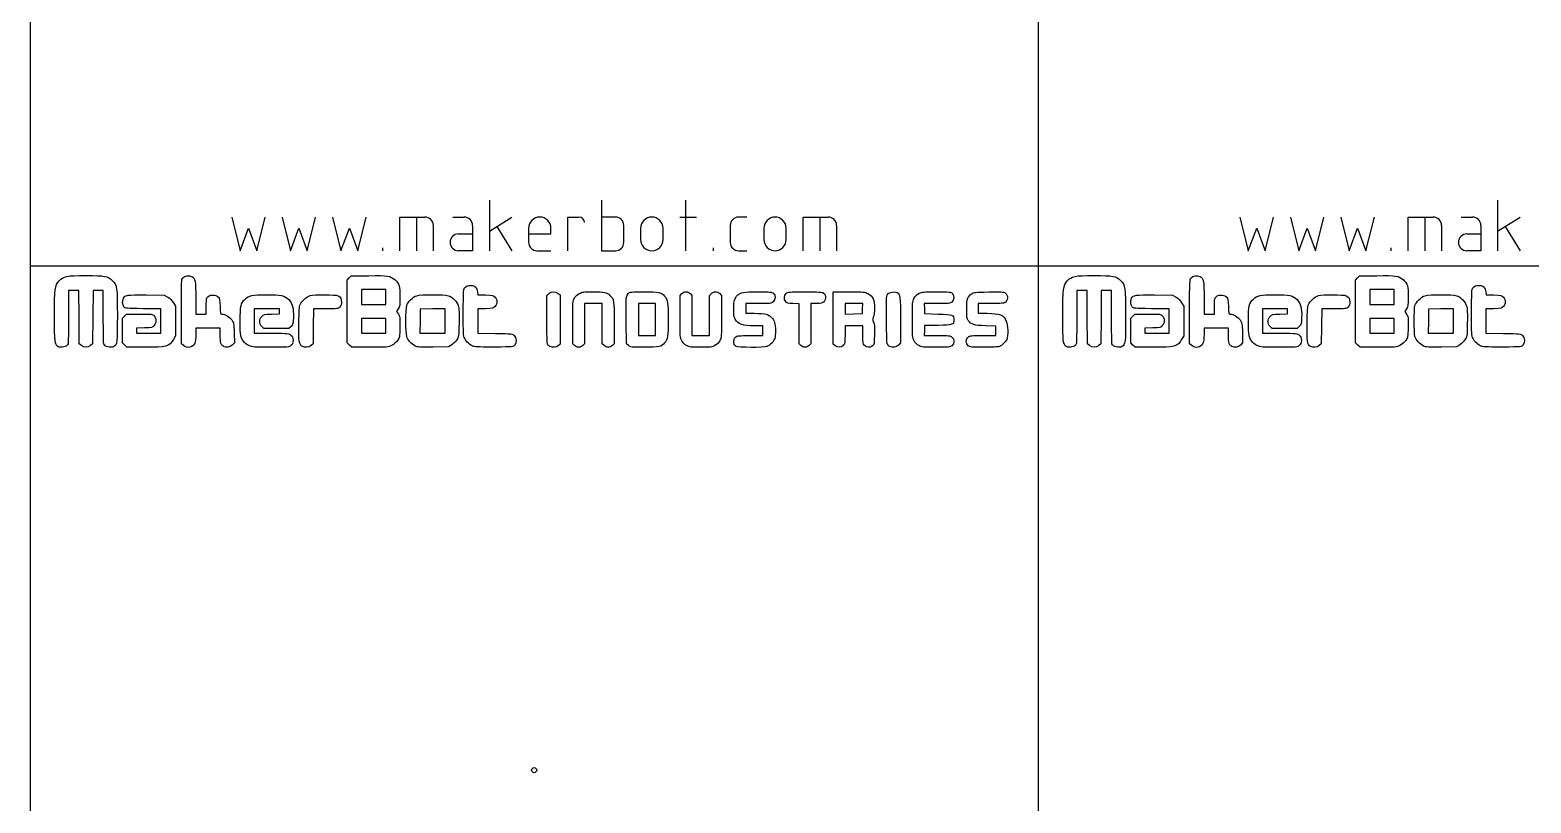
# Model space of a CAD drawing. Header units: millimetres. Extents: x 0 to 600, y 0 to 300.
# Drawn here: x 0 to 148.9, y 146.8 to 223.4 of the extents above; entities that cross this region are included whole.
import ezdxf

# ---------------------------------------------------------------- set-up
doc = ezdxf.new("R2010")
doc.units = ezdxf.units.MM
doc.layers.get('0').update_dxf_attribs({"linetype": 'CONTINUOUS', "lineweight": 25, "true_color": 0x000000})
doc.layers.add('Text', color=4, linetype='CONTINUOUS', true_color=0x00ffff)

msp = doc.modelspace()

# ---------------------------------------------------------------- linework, layer by layer
for p, q in [((0, 300), (0, 200)), ((100, 300), (100, 200)), ((0, 200), (0, 100)), ((0, 200), (100, 200)), ((100, 200), (100, 100)), ((100, 200), (200, 200))]:
    msp.add_line(p, q)
at = {"layer": 'Text'}
for p, q in [((45.56, 206.5), (45.56, 201.5)), ((56.67, 206.5), (56.67, 201.5)), ((65, 206.5), (65, 201.5)), ((145.56, 206.5), (145.56, 201.5)), ((20, 204.83), (20.83, 201.5)), ((22.5, 201.5), (23.33, 204.83)), ((25, 204.83), (25.83, 201.5)), ((27.5, 201.5), (28.33, 204.83)), ((30, 204.83), (30.83, 201.5)), ((32.5, 201.5), (33.33, 204.83)), ((36.67, 201.5), (36.67, 204.83)), ((36.67, 204.83), (39.17, 204.83)), ((38.33, 204.83), (38.33, 201.5)), ((40, 204), (40, 201.5)), ((41.94, 204.83), (43.06, 204.83)), ((43.89, 204), (43.89, 201.5)), ((45.56, 203.44), (47.78, 204.83)), ((53.33, 201.5), (53.33, 204.83)), ((53.33, 204.83), (54.44, 204.83)), ((58.06, 204.83), (56.67, 204.83)), ((58.89, 202.33), (58.89, 204)), ((64.44, 204.83), (66.11, 204.83)), ((69.44, 204), (69.44, 202.33)), ((71.11, 204.83), (70.28, 204.83)), ((76.67, 201.5), (76.67, 204.83)), ((76.67, 204.83), (79.17, 204.83)), ((78.33, 204.83), (78.33, 201.5)), ((80, 204), (80, 201.5)), ((120, 204.83), (120.83, 201.5)), ((122.5, 201.5), (123.33, 204.83)), ((125, 204.83), (125.83, 201.5)), ((127.5, 201.5), (128.33, 204.83)), ((130, 204.83), (130.83, 201.5)), ((132.5, 201.5), (133.33, 204.83)), ((136.67, 201.5), (136.67, 204.83)), ((136.67, 204.83), (139.17, 204.83)), ((138.33, 204.83), (138.33, 201.5)), ((140, 204), (140, 201.5)), ((141.94, 204.83), (143.06, 204.83)), ((143.89, 204), (143.89, 201.5)), ((145.56, 203.44), (147.78, 204.83)), ((20.83, 201.5), (21.67, 203.72)), ((21.67, 203.72), (22.5, 201.5)), ((25.83, 201.5), (26.67, 203.72)), ((26.67, 203.72), (27.5, 201.5)), ((30.83, 201.5), (31.67, 203.72)), ((31.67, 203.72), (32.5, 201.5)), ((42.5, 203.17), (43.89, 203.17)), ((46.29, 203.9), (47.78, 201.5)), ((49.44, 203.72), (49.44, 202.33)), ((49.44, 203.17), (51.67, 203.17)), ((51.67, 203.17), (51.67, 203.72)), ((60.56, 203.72), (60.56, 202.61)), ((62.78, 202.61), (62.78, 203.72)), ((72.78, 203.72), (72.78, 202.61)), ((75, 202.61), (75, 203.72)), ((120.83, 201.5), (121.67, 203.72)), ((121.67, 203.72), (122.5, 201.5)), ((125.83, 201.5), (126.67, 203.72)), ((126.67, 203.72), (127.5, 201.5)), ((130.83, 201.5), (131.67, 203.72)), ((131.67, 203.72), (132.5, 201.5)), ((142.5, 203.17), (143.89, 203.17)), ((146.29, 203.9), (147.78, 201.5)), ((35, 201.5), (35, 201.78)), ((43.89, 201.5), (42.5, 201.5)), ((50.28, 201.5), (51.67, 201.5)), ((56.67, 201.5), (58.06, 201.5)), ((67.78, 201.5), (67.78, 201.78)), ((70.28, 201.5), (71.11, 201.5)), ((135, 201.5), (135, 201.78)), ((143.89, 201.5), (142.5, 201.5)), ((31.45, 198.59), (31.65, 198.8)), ((31.45, 195.47), (31.45, 198.59)), ((31.65, 198.8), (31.85, 199)), ((31.85, 199), (33.57, 199.02)), ((131.45, 198.59), (131.65, 198.8)), ((131.45, 195.47), (131.45, 198.59)), ((131.65, 198.8), (131.85, 199)), ((131.85, 199), (133.57, 199.02)), ((4.33, 197.57), (3.82, 197.57)), ((3.82, 197.57), (3.82, 194.97)), ((4.84, 197.57), (4.33, 197.57)), ((4.86, 194.92), (4.84, 197.57)), ((6.25, 197.57), (6.23, 194.92)), ((6.76, 197.57), (6.25, 197.57)), ((7.27, 197.57), (6.76, 197.57)), ((7.27, 194.97), (7.27, 197.57)), ((11.53, 197.11), (13.32, 197.09)), ((13.32, 197.09), (13.67, 196.89)), ((16.44, 196.74), (16.44, 195.22)), ((34.09, 197.64), (32.88, 197.64)), ((32.88, 197.64), (32.88, 196.91)), ((32.88, 196.91), (32.88, 196.17)), ((35.3, 197.64), (34.09, 197.64)), ((35.3, 196.91), (35.3, 197.64)), ((35.3, 196.17), (35.3, 196.91)), ((35.3, 196.91), (35.3, 196.91)), ((44.38, 197.43), (44.42, 197.14)), ((44.42, 197.14), (45.18, 197.12)), ((51.26, 197.06), (51.44, 197.24)), ((51.26, 194.71), (51.26, 197.06)), ((52.39, 197.27), (52.58, 197.12)), ((52.58, 197.12), (52.58, 194.67)), ((64.47, 197.06), (64.65, 197.24)), ((64.47, 194.98), (64.47, 197.06)), ((65.46, 197.24), (65.64, 197.06)), ((65.64, 197.06), (65.64, 195.08)), ((67.4, 197.06), (67.58, 197.24)), ((67.4, 195.08), (67.4, 197.06)), ((68.4, 197.24), (68.58, 197.06)), ((68.58, 197.06), (68.58, 194.98)), ((79.66, 194.82), (79.66, 197.42)), ((79.66, 197.42), (81.22, 197.42)), ((104.33, 197.57), (103.82, 197.57)), ((103.82, 197.57), (103.82, 194.97)), ((104.84, 197.57), (104.33, 197.57)), ((104.86, 194.92), (104.84, 197.57)), ((106.25, 197.57), (106.23, 194.92)), ((106.76, 197.57), (106.25, 197.57)), ((107.27, 197.57), (106.76, 197.57)), ((107.27, 194.97), (107.27, 197.57)), ((111.53, 197.11), (113.32, 197.09)), ((113.32, 197.09), (113.67, 196.89)), ((116.44, 196.74), (116.44, 195.22)), ((134.09, 197.64), (132.88, 197.64)), ((132.88, 197.64), (132.88, 196.91)), ((132.88, 196.91), (132.88, 196.17)), ((135.3, 197.64), (134.09, 197.64)), ((135.3, 196.91), (135.3, 197.64)), ((135.3, 196.17), (135.3, 196.91)), ((135.3, 196.91), (135.3, 196.91)), ((144.38, 197.43), (144.42, 197.14)), ((144.42, 197.14), (145.18, 197.12)), ((9.18, 194.81), (9.37, 195.01)), ((9.37, 195.01), (9.57, 195.22)), ((9.57, 195.22), (10.84, 195.22)), ((12.99, 195.73), (11.22, 195.75)), ((12.99, 194.52), (12.99, 195.73)), ((14.22, 196.34), (14.42, 195.99)), ((14.42, 195.99), (14.42, 194.52)), ((15.01, 192.27), (15.01, 195.46)), ((16.44, 195.22), (16.95, 195.22)), ((16.95, 195.22), (17.47, 195.22)), ((17.47, 195.22), (17.47, 195.96)), ((23.48, 195.73), (22.24, 195.73)), ((22.24, 195.73), (22.24, 194.52)), ((24.73, 195.73), (23.48, 195.73)), ((23.96, 195.21), (24.73, 195.23)), ((24.73, 195.48), (24.73, 195.73)), ((24.73, 195.23), (24.73, 195.48)), ((28.12, 195.73), (28.09, 194)), ((29.33, 195.73), (28.12, 195.73)), ((31.45, 192.35), (31.45, 195.47)), ((32.88, 196.17), (34.09, 196.17)), ((34.09, 196.17), (35.3, 196.17)), ((36.52, 195.73), (36.36, 195.48)), ((36.36, 195.48), (36.53, 195.22)), ((38.71, 195.7), (38.69, 194.51)), ((39.94, 195.72), (38.71, 195.7)), ((41.17, 195.74), (39.94, 195.72)), ((41.17, 194.53), (41.17, 195.74)), ((45.17, 195.75), (44.4, 195.72)), ((44.4, 195.72), (44.4, 194.52)), ((55.88, 196.25), (55, 196.25)), ((55, 196.25), (55, 194.26)), ((56.76, 196.25), (55.88, 196.25)), ((56.76, 194.26), (56.76, 196.25)), ((61.2, 196.25), (60.36, 196.25)), ((60.36, 196.25), (60.36, 194.67)), ((62.04, 196.25), (61.2, 196.25)), ((62.04, 194.67), (62.04, 196.25)), ((65.64, 195.08), (65.64, 193.09)), ((67.4, 193.09), (67.4, 195.08)), ((72.24, 196.25), (71, 196.25)), ((71, 196.25), (71, 195.77)), ((71, 195.77), (71, 195.29)), ((71, 195.29), (71.86, 195.29)), ((76.28, 196.23), (75.69, 196.26)), ((76.28, 194.26), (76.28, 196.23)), ((77.93, 196.25), (77.45, 196.25)), ((77.45, 196.25), (77.45, 194.26)), ((81.71, 196.25), (80.83, 196.25)), ((80.83, 196.25), (80.83, 195.73)), ((80.83, 195.73), (80.83, 195.22)), ((80.83, 195.22), (81.69, 195.24)), ((81.69, 195.24), (82.55, 195.26)), ((82.6, 196.25), (81.71, 196.25)), ((82.55, 195.26), (82.58, 195.75)), ((82.58, 195.75), (82.6, 196.25)), ((82.58, 195.75), (82.58, 195.75)), ((89.95, 196.25), (88.67, 196.25)), ((88.67, 196.25), (88.7, 195.75)), ((88.7, 195.75), (88.72, 195.26)), ((88.72, 195.26), (90.06, 195.22)), ((95.24, 196.25), (94.04, 196.25)), ((94.04, 196.25), (94.04, 195.77)), ((94.04, 195.77), (94.04, 195.29)), ((94.04, 195.29), (94.94, 195.29)), ((109.18, 194.81), (109.37, 195.01)), ((109.37, 195.01), (109.57, 195.22)), ((109.57, 195.22), (110.84, 195.22)), ((112.99, 195.73), (111.22, 195.75)), ((112.99, 194.52), (112.99, 195.73)), ((114.22, 196.34), (114.42, 195.99)), ((114.42, 195.99), (114.42, 194.52)), ((115.01, 192.27), (115.01, 195.46)), ((116.44, 195.22), (116.95, 195.22)), ((116.95, 195.22), (117.47, 195.22)), ((117.47, 195.22), (117.47, 195.96)), ((123.48, 195.73), (122.24, 195.73)), ((122.24, 195.73), (122.24, 194.52)), ((124.73, 195.73), (123.48, 195.73)), ((123.96, 195.21), (124.73, 195.23)), ((124.73, 195.48), (124.73, 195.73)), ((124.73, 195.23), (124.73, 195.48)), ((128.12, 195.73), (128.09, 194)), ((129.33, 195.73), (128.12, 195.73)), ((131.45, 192.35), (131.45, 195.47)), ((132.88, 196.17), (134.09, 196.17)), ((134.09, 196.17), (135.3, 196.17)), ((136.52, 195.73), (136.36, 195.48)), ((136.36, 195.48), (136.53, 195.22)), ((138.71, 195.7), (138.69, 194.51)), ((139.94, 195.72), (138.71, 195.7)), ((141.17, 195.74), (139.94, 195.72)), ((141.17, 194.53), (141.17, 195.74)), ((145.17, 195.75), (144.4, 195.72)), ((144.4, 195.72), (144.4, 194.52)), ((4.88, 192.27), (4.86, 194.92)), ((6.23, 194.92), (6.2, 192.27)), ((9.18, 193.58), (9.18, 194.81)), ((9.18, 192.35), (9.18, 193.58)), ((11.35, 193.84), (10.57, 193.81)), ((10.57, 193.81), (10.57, 193.56)), ((10.57, 193.56), (10.57, 193.31)), ((12.99, 193.31), (12.99, 194.52)), ((14.42, 194.52), (14.42, 193.06)), ((17.65, 193.83), (16.44, 193.83)), ((16.44, 193.83), (16.44, 193.2)), ((18.86, 193.83), (17.65, 193.83)), ((18.86, 193.13), (18.86, 193.83)), ((22.24, 194.52), (22.24, 193.31)), ((23.19, 193.79), (23, 193.98)), ((24.44, 193.79), (23.19, 193.79)), ((25.68, 193.79), (24.44, 193.79)), ((25.89, 193.99), (25.68, 193.79)), ((28.09, 194), (28.07, 192.27)), ((34.09, 194.78), (32.88, 194.78)), ((32.88, 194.78), (32.88, 194.05)), ((32.88, 194.05), (32.88, 193.31)), ((35.3, 194.78), (34.09, 194.78)), ((35.3, 194.05), (35.3, 194.78)), ((35.3, 193.31), (35.3, 194.05)), ((35.3, 194.05), (35.3, 194.05)), ((38.69, 194.51), (38.67, 193.31)), ((41.17, 193.31), (41.17, 194.53)), ((41.17, 194.53), (41.17, 194.53)), ((44.4, 194.52), (44.4, 193.32)), ((52.58, 194.67), (52.58, 192.22)), ((53.83, 192.28), (53.83, 194.39)), ((55, 194.26), (55, 192.28)), ((56.76, 192.28), (56.76, 194.26)), ((57.94, 194.34), (57.94, 192.28)), ((59.15, 192.27), (59.12, 194.46)), ((60.36, 194.67), (60.36, 193.09)), ((62.04, 193.09), (62.04, 194.67)), ((62.04, 194.67), (62.04, 194.67)), ((72.68, 194.05), (71.86, 194.05)), ((72.68, 193.57), (72.68, 194.05)), ((72.68, 193.09), (72.68, 193.57)), ((76.28, 192.28), (76.28, 194.26)), ((77.45, 194.26), (77.45, 192.28)), ((79.66, 192.22), (79.66, 194.82)), ((81.71, 194.05), (80.83, 194.05)), ((80.83, 194.05), (80.83, 193.16)), ((82.59, 194.05), (81.71, 194.05)), ((82.59, 193.16), (82.59, 194.05)), ((86.33, 194.62), (86.33, 192.35)), ((88.7, 193.59), (88.67, 193.09)), ((88.72, 194.08), (88.7, 193.59)), ((90.03, 194.1), (88.72, 194.08)), ((95.8, 194.03), (94.75, 194.06)), ((95.8, 193.56), (95.8, 194.03)), ((95.8, 193.09), (95.8, 193.56)), ((104.88, 192.27), (104.86, 194.92)), ((106.23, 194.92), (106.2, 192.27)), ((109.18, 193.58), (109.18, 194.81)), ((109.18, 192.35), (109.18, 193.58)), ((111.35, 193.84), (110.57, 193.81)), ((110.57, 193.81), (110.57, 193.56)), ((110.57, 193.56), (110.57, 193.31)), ((112.99, 193.31), (112.99, 194.52)), ((114.42, 194.52), (114.42, 193.06)), ((117.65, 193.83), (116.44, 193.83)), ((116.44, 193.83), (116.44, 193.2)), ((118.86, 193.83), (117.65, 193.83)), ((118.86, 193.13), (118.86, 193.83)), ((122.24, 194.52), (122.24, 193.31)), ((123.19, 193.79), (123, 193.98)), ((124.44, 193.79), (123.19, 193.79)), ((125.68, 193.79), (124.44, 193.79)), ((125.89, 193.99), (125.68, 193.79)), ((128.09, 194), (128.07, 192.27)), ((134.09, 194.78), (132.88, 194.78)), ((132.88, 194.78), (132.88, 194.05)), ((132.88, 194.05), (132.88, 193.31)), ((135.3, 194.78), (134.09, 194.78)), ((135.3, 194.05), (135.3, 194.78)), ((135.3, 193.31), (135.3, 194.05)), ((135.3, 194.05), (135.3, 194.05)), ((138.69, 194.51), (138.67, 193.31)), ((141.17, 193.31), (141.17, 194.53)), ((141.17, 194.53), (141.17, 194.53)), ((144.4, 194.52), (144.4, 193.32)), ((5.09, 192.1), (4.88, 192.27)), ((6.2, 192.27), (6, 192.1)), ((9.39, 192.13), (9.18, 192.35)), ((9.61, 191.92), (9.39, 192.13)), ((9.39, 192.13), (9.39, 192.13)), ((10.57, 193.31), (11.78, 193.31)), ((11.78, 193.31), (12.99, 193.31)), ((14.42, 193.06), (14.22, 192.71)), ((15.22, 192.1), (15.01, 192.27)), ((15.22, 192.1), (15.22, 192.1)), ((20.27, 192.36), (20.05, 192.14)), ((20.25, 193.34), (20.27, 192.36)), ((21.76, 192.06), (21.76, 192.06)), ((22.24, 193.31), (23.96, 193.31)), ((28.07, 192.27), (27.87, 192.1)), ((31.69, 192.13), (31.45, 192.35)), ((31.93, 191.92), (31.69, 192.13)), ((31.69, 192.13), (31.69, 192.13)), ((32.88, 193.31), (34.09, 193.31)), ((34.09, 193.31), (35.3, 193.31)), ((38.2, 192.05), (38.2, 192.05)), ((38.67, 193.31), (39.92, 193.31)), ((39.92, 193.31), (41.17, 193.31)), ((41.82, 192.16), (41.51, 191.96)), ((44.4, 193.32), (46.12, 193.3)), ((52.58, 192.22), (52.39, 192.07)), ((54.01, 192.1), (53.83, 192.28)), ((54.01, 192.1), (54.01, 192.1)), ((55, 192.28), (54.82, 192.1)), ((56.94, 192.1), (56.76, 192.28)), ((57.94, 192.28), (57.76, 192.1)), ((59.35, 192.1), (59.15, 192.27)), ((59.35, 192.1), (59.35, 192.1)), ((60.36, 193.09), (61.2, 193.09)), ((61.2, 193.09), (62.04, 193.09)), ((65.12, 192.09), (65.12, 192.09)), ((65.64, 193.09), (66.52, 193.09)), ((66.52, 193.09), (67.4, 193.09)), ((71.48, 193.09), (72.68, 193.09)), ((76.46, 192.1), (76.28, 192.28)), ((76.46, 192.1), (76.46, 192.1)), ((77.45, 192.28), (77.27, 192.1)), ((79.85, 192.07), (79.66, 192.22)), ((79.85, 192.07), (79.85, 192.07)), ((86.33, 192.35), (86.12, 192.13)), ((88.16, 192.09), (88.16, 192.09)), ((88.67, 193.09), (89.95, 193.09)), ((93.06, 192.07), (93.06, 192.07)), ((94.52, 193.09), (95.8, 193.09)), ((105.09, 192.1), (104.88, 192.27)), ((106.2, 192.27), (106, 192.1)), ((109.39, 192.13), (109.18, 192.35)), ((109.61, 191.92), (109.39, 192.13)), ((109.39, 192.13), (109.39, 192.13)), ((110.57, 193.31), (111.78, 193.31)), ((111.78, 193.31), (112.99, 193.31)), ((114.42, 193.06), (114.22, 192.71)), ((115.22, 192.1), (115.01, 192.27)), ((115.22, 192.1), (115.22, 192.1)), ((120.27, 192.36), (120.05, 192.14)), ((120.25, 193.34), (120.27, 192.36)), ((121.76, 192.06), (121.76, 192.06)), ((122.24, 193.31), (123.96, 193.31)), ((128.07, 192.27), (127.87, 192.1)), ((131.69, 192.13), (131.45, 192.35)), ((131.93, 191.92), (131.69, 192.13)), ((131.69, 192.13), (131.69, 192.13)), ((132.88, 193.31), (134.09, 193.31)), ((134.09, 193.31), (135.3, 193.31)), ((138.2, 192.05), (138.2, 192.05)), ((138.67, 193.31), (139.92, 193.31)), ((139.92, 193.31), (141.17, 193.31)), ((141.82, 192.16), (141.51, 191.96)), ((144.4, 193.32), (146.12, 193.3)), ((2.77, 192), (2.77, 192)), ((11.36, 191.92), (9.61, 191.92)), ((27.01, 192.01), (27.01, 192.01)), ((33.71, 191.92), (31.93, 191.92)), ((41.51, 191.96), (40, 191.94)), ((43.99, 192.01), (43.99, 192.01)), ((51.57, 191.99), (51.57, 191.99)), ((70.02, 192.01), (70.02, 192.01)), ((85.26, 192), (85.26, 192)), ((102.77, 192), (102.77, 192)), ((111.36, 191.92), (109.61, 191.92)), ((127.01, 192.01), (127.01, 192.01)), ((133.71, 191.92), (131.93, 191.92)), ((141.51, 191.96), (140, 191.94)), ((143.99, 192.01), (143.99, 192.01))]:
    msp.add_line(p, q, dxfattribs=at)
msp.add_circle((50, 150), 0.25, dxfattribs=at)
for centre, radius, start, end in [((39.17, 204), 0.833, 0, 90), ((43.06, 204), 0.833, 0, 90), ((50.56, 203.72), 1.11, 0, 180), ((54.44, 204.28), 0.556, 0, 90), ((58.06, 204), 0.833, 0, 90), ((61.67, 203.72), 1.11, 0, 180), ((70.28, 204), 0.833, 90, 180), ((73.89, 203.72), 1.11, 0, 180), ((79.17, 204), 0.833, 0, 90), ((139.17, 204), 0.833, 0, 90), ((143.06, 204), 0.833, 0, 90), ((42.5, 202.33), 0.833, 90, 270), ((61.67, 202.61), 1.11, 180, 0), ((73.89, 202.61), 1.11, 180, 0), ((142.5, 202.33), 0.833, 90, 270), ((50.28, 202.33), 0.833, 180, 270), ((58.06, 202.33), 0.833, 270, 0), ((70.28, 202.33), 0.833, 180, 270)]:
    msp.add_arc(centre, radius, start, end, dxfattribs=at)
for points in [[(2.43, 194.99), (2.43, 197.8), (2.46, 198.03), (2.88, 198.5)], [(2.88, 198.5), (3.33, 198.98), (3.6, 199.04), (5.55, 199.04)], [(5.55, 199.04), (7.42, 199.04), (7.72, 198.98), (8.16, 198.55)], [(8.16, 198.55), (8.64, 198.08), (8.66, 197.89), (8.66, 195.06)], [(15.01, 195.46), (15.01, 198.49), (15.02, 198.66), (15.15, 198.81)], [(15.15, 198.81), (15.34, 199.02), (15.74, 199.08), (16.04, 198.94)], [(16.04, 198.94), (16.39, 198.77), (16.44, 198.51), (16.44, 196.74)], [(33.57, 199.02), (35.51, 199.05), (35.75, 199.01), (36.18, 198.63)], [(36.18, 198.63), (36.63, 198.22), (36.69, 198.01), (36.69, 196.93)], [(43.02, 197.66), (43.14, 198.08), (43.9, 198.21), (44.21, 197.87)], [(102.43, 194.99), (102.43, 197.8), (102.46, 198.03), (102.88, 198.5)], [(102.88, 198.5), (103.33, 198.98), (103.6, 199.04), (105.55, 199.04)], [(105.55, 199.04), (107.42, 199.04), (107.72, 198.98), (108.16, 198.55)], [(108.16, 198.55), (108.64, 198.08), (108.66, 197.89), (108.66, 195.06)], [(115.01, 195.46), (115.01, 198.49), (115.02, 198.66), (115.15, 198.81)], [(115.15, 198.81), (115.34, 199.02), (115.74, 199.08), (116.04, 198.94)], [(116.04, 198.94), (116.39, 198.77), (116.44, 198.51), (116.44, 196.74)], [(133.57, 199.02), (135.51, 199.05), (135.75, 199.01), (136.18, 198.63)], [(136.18, 198.63), (136.63, 198.22), (136.69, 198.01), (136.69, 196.93)], [(143.02, 197.66), (143.14, 198.08), (143.9, 198.21), (144.21, 197.87)], [(9.32, 195.94), (9.16, 196.14), (9.13, 196.52), (9.26, 196.79)], [(9.26, 196.79), (9.41, 197.11), (9.61, 197.14), (11.53, 197.11)], [(13.67, 196.89), (13.89, 196.76), (14.09, 196.56), (14.22, 196.34)], [(17.47, 195.96), (17.47, 196.37), (17.5, 196.76), (17.54, 196.83)], [(17.54, 196.83), (17.72, 197.16), (18.41, 197.2), (18.69, 196.9)], [(18.69, 196.9), (18.8, 196.77), (18.83, 196.61), (18.85, 195.98)], [(20.84, 194.54), (20.85, 196.06), (20.9, 196.3), (21.33, 196.7)], [(21.33, 196.7), (21.71, 197.06), (22.06, 197.13), (23.42, 197.13)], [(23.42, 197.13), (24.94, 197.13), (25.24, 197.06), (25.66, 196.65)], [(25.66, 196.65), (26.04, 196.26), (26.15, 195.83), (26.12, 194.87)], [(26.8, 196.17), (26.95, 196.52), (27.44, 196.95), (27.79, 197.05)], [(27.79, 197.05), (28.18, 197.16), (30.35, 197.15), (30.55, 197.04)], [(30.55, 197.04), (30.81, 196.91), (30.89, 196.75), (30.89, 196.41)], [(36.69, 196.93), (36.69, 196.06), (36.68, 195.95), (36.52, 195.73)], [(37.36, 196.05), (37.46, 196.42), (37.96, 196.92), (38.35, 197.04)], [(38.35, 197.04), (38.76, 197.16), (41.08, 197.16), (41.49, 197.04)], [(41.49, 197.04), (41.9, 196.92), (42.36, 196.44), (42.48, 196.02)], [(42.97, 195.29), (42.97, 196.48), (42.99, 197.55), (43.02, 197.66)], [(44.21, 197.87), (44.28, 197.79), (44.35, 197.6), (44.38, 197.43)], [(45.18, 197.12), (45.92, 197.09), (45.96, 197.08), (46.13, 196.89)], [(46.13, 196.89), (46.24, 196.76), (46.31, 196.59), (46.31, 196.43)], [(51.44, 197.24), (51.67, 197.47), (52.11, 197.49), (52.39, 197.27)], [(53.83, 194.39), (53.83, 196.44), (53.83, 196.51), (53.99, 196.79)], [(53.99, 196.79), (54.09, 196.97), (54.28, 197.14), (54.48, 197.25)], [(54.48, 197.25), (54.77, 197.41), (54.9, 197.42), (55.85, 197.42)], [(55.85, 197.42), (56.97, 197.42), (57.19, 197.38), (57.52, 197.07)], [(57.52, 197.07), (57.92, 196.7), (57.94, 196.58), (57.94, 194.34)], [(59.12, 194.46), (59.11, 195.67), (59.12, 196.76), (59.15, 196.89)], [(59.15, 196.89), (59.17, 197.02), (59.26, 197.19), (59.35, 197.28)], [(59.35, 197.28), (59.49, 197.41), (59.61, 197.42), (60.89, 197.42)], [(60.89, 197.42), (62.42, 197.42), (62.62, 197.38), (62.94, 196.99)], [(62.94, 196.99), (63.25, 196.63), (63.29, 196.33), (63.29, 194.67)], [(64.65, 197.24), (64.76, 197.36), (64.91, 197.42), (65.05, 197.42)], [(65.05, 197.42), (65.2, 197.42), (65.35, 197.36), (65.46, 197.24)], [(67.58, 197.24), (67.69, 197.36), (67.85, 197.42), (67.99, 197.42)], [(67.99, 197.42), (68.13, 197.42), (68.28, 197.36), (68.4, 197.24)], [(69.79, 195.73), (69.79, 196.56), (69.86, 196.79), (70.2, 197.11)], [(70.2, 197.11), (70.5, 197.38), (70.74, 197.42), (72.17, 197.42)], [(72.17, 197.42), (73.41, 197.42), (73.57, 197.41), (73.72, 197.28)], [(73.72, 197.28), (73.97, 197.08), (73.95, 196.65), (73.69, 196.42)], [(74.95, 196.46), (74.75, 196.71), (74.77, 197.08), (75.01, 197.27)], [(75.01, 197.27), (75.19, 197.41), (75.29, 197.42), (76.86, 197.42)], [(76.86, 197.42), (78.21, 197.42), (78.55, 197.4), (78.68, 197.31)], [(78.68, 197.31), (79, 197.08), (78.95, 196.5), (78.58, 196.33)], [(81.22, 197.42), (82.71, 197.42), (82.8, 197.41), (83.11, 197.25)], [(83.11, 197.25), (83.59, 197), (83.76, 196.61), (83.76, 195.83)], [(85.02, 192.26), (84.93, 192.45), (84.9, 196.73), (84.99, 197.04)], [(84.99, 197.04), (85.07, 197.35), (85.61, 197.51), (85.99, 197.34)], [(85.99, 197.34), (86.31, 197.19), (86.33, 197.03), (86.33, 194.62)], [(87.51, 194.67), (87.51, 196.36), (87.51, 196.45), (87.67, 196.76)], [(87.67, 196.76), (87.79, 197), (87.93, 197.14), (88.16, 197.26)], [(88.16, 197.26), (88.47, 197.41), (88.59, 197.42), (89.91, 197.42)], [(89.91, 197.42), (91.22, 197.42), (91.33, 197.41), (91.47, 197.28)], [(91.47, 197.28), (91.69, 197.05), (91.67, 196.59), (91.42, 196.4)], [(92.9, 195.73), (92.9, 196.76), (92.94, 196.89), (93.41, 197.23)], [(93.41, 197.23), (93.59, 197.37), (93.73, 197.39), (95.08, 197.41)], [(95.08, 197.41), (96.29, 197.43), (96.57, 197.41), (96.71, 197.32)], [(96.71, 197.32), (97.05, 197.1), (97.01, 196.5), (96.63, 196.33)], [(109.32, 195.94), (109.16, 196.14), (109.13, 196.52), (109.26, 196.79)], [(109.26, 196.79), (109.41, 197.11), (109.61, 197.14), (111.53, 197.11)], [(113.67, 196.89), (113.89, 196.76), (114.09, 196.56), (114.22, 196.34)], [(117.47, 195.96), (117.47, 196.37), (117.5, 196.76), (117.54, 196.83)], [(117.54, 196.83), (117.72, 197.16), (118.41, 197.2), (118.69, 196.9)], [(118.69, 196.9), (118.8, 196.77), (118.83, 196.61), (118.85, 195.98)], [(120.84, 194.54), (120.85, 196.06), (120.9, 196.3), (121.33, 196.7)], [(121.33, 196.7), (121.71, 197.06), (122.06, 197.13), (123.42, 197.13)], [(123.42, 197.13), (124.94, 197.13), (125.24, 197.06), (125.66, 196.65)], [(125.66, 196.65), (126.04, 196.26), (126.15, 195.83), (126.12, 194.87)], [(126.8, 196.17), (126.95, 196.52), (127.44, 196.95), (127.79, 197.05)], [(127.79, 197.05), (128.18, 197.16), (130.35, 197.15), (130.55, 197.04)], [(130.55, 197.04), (130.81, 196.91), (130.89, 196.75), (130.89, 196.41)], [(136.69, 196.93), (136.69, 196.06), (136.68, 195.95), (136.52, 195.73)], [(137.36, 196.05), (137.46, 196.42), (137.96, 196.92), (138.35, 197.04)], [(138.35, 197.04), (138.76, 197.16), (141.08, 197.16), (141.49, 197.04)], [(141.49, 197.04), (141.9, 196.92), (142.36, 196.44), (142.48, 196.02)], [(142.97, 195.29), (142.97, 196.48), (142.99, 197.55), (143.02, 197.66)], [(144.21, 197.87), (144.28, 197.79), (144.35, 197.6), (144.38, 197.43)], [(145.18, 197.12), (145.92, 197.09), (145.96, 197.08), (146.13, 196.89)], [(146.13, 196.89), (146.24, 196.76), (146.31, 196.59), (146.31, 196.43)], [(8.66, 195.06), (8.66, 192.42), (8.63, 192.17), (8.31, 192)], [(11.22, 195.75), (9.47, 195.77), (9.46, 195.77), (9.32, 195.94)], [(10.84, 195.22), (12.1, 195.22), (12.12, 195.22), (12.3, 195.04)], [(12.3, 195.04), (12.54, 194.79), (12.55, 194.35), (12.3, 194.07)], [(18.85, 195.98), (18.87, 195.26), (18.88, 195.22), (19.03, 195.22)], [(19.03, 195.22), (19.35, 195.22), (19.8, 194.94), (20.01, 194.63)], [(22.99, 194.98), (23.18, 195.17), (23.24, 195.19), (23.96, 195.21)], [(26.66, 194.3), (26.68, 195.56), (26.71, 195.97), (26.8, 196.17)], [(30.72, 195.91), (30.54, 195.74), (30.51, 195.73), (29.33, 195.73)], [(30.89, 196.41), (30.9, 196.17), (30.85, 196.05), (30.72, 195.91)], [(36.53, 195.22), (36.69, 194.98), (36.7, 194.92), (36.68, 193.93)], [(37.36, 193), (37.26, 193.36), (37.26, 195.69), (37.36, 196.05)], [(42.48, 196.02), (42.55, 195.79), (42.57, 195.27), (42.55, 194.33)], [(43.12, 192.79), (42.97, 193.11), (42.97, 193.24), (42.97, 195.29)], [(46.13, 195.98), (45.96, 195.78), (45.92, 195.77), (45.17, 195.75)], [(46.31, 196.43), (46.31, 196.27), (46.24, 196.11), (46.13, 195.98)], [(69.93, 194.71), (69.81, 194.92), (69.79, 195.09), (69.79, 195.73)], [(71.86, 195.29), (72.33, 195.29), (72.85, 195.26), (73.01, 195.21)], [(73.69, 196.42), (73.49, 196.25), (73.44, 196.25), (72.24, 196.25)], [(73.01, 195.21), (73.38, 195.11), (73.75, 194.74), (73.85, 194.37)], [(75.69, 196.26), (75.17, 196.28), (75.07, 196.31), (74.95, 196.46)], [(78.58, 196.33), (78.48, 196.29), (78.19, 196.25), (77.93, 196.25)], [(83.76, 195.83), (83.76, 195.45), (83.72, 195.12), (83.65, 194.95)], [(91.42, 196.4), (91.24, 196.26), (91.13, 196.25), (89.95, 196.25)], [(90.06, 195.22), (91.57, 195.18), (91.62, 195.16), (91.62, 194.63)], [(93.05, 194.58), (92.92, 194.77), (92.9, 194.89), (92.9, 195.73)], [(94.94, 195.29), (96.19, 195.29), (96.55, 195.14), (96.83, 194.52)], [(96.63, 196.33), (96.52, 196.28), (95.99, 196.25), (95.24, 196.25)], [(108.66, 195.06), (108.66, 192.42), (108.63, 192.17), (108.31, 192)], [(111.22, 195.75), (109.47, 195.77), (109.46, 195.77), (109.32, 195.94)], [(110.84, 195.22), (112.1, 195.22), (112.12, 195.22), (112.3, 195.04)], [(112.3, 195.04), (112.54, 194.79), (112.55, 194.35), (112.3, 194.07)], [(118.85, 195.98), (118.87, 195.26), (118.88, 195.22), (119.03, 195.22)], [(119.03, 195.22), (119.35, 195.22), (119.8, 194.94), (120.01, 194.63)], [(122.99, 194.98), (123.18, 195.17), (123.24, 195.19), (123.96, 195.21)], [(126.66, 194.3), (126.68, 195.56), (126.71, 195.97), (126.8, 196.17)], [(130.72, 195.91), (130.54, 195.74), (130.51, 195.73), (129.33, 195.73)], [(130.89, 196.41), (130.9, 196.17), (130.85, 196.05), (130.72, 195.91)], [(136.53, 195.22), (136.69, 194.98), (136.7, 194.92), (136.68, 193.93)], [(137.36, 193), (137.26, 193.36), (137.26, 195.69), (137.36, 196.05)], [(142.48, 196.02), (142.55, 195.79), (142.57, 195.27), (142.55, 194.33)], [(143.12, 192.79), (142.97, 193.11), (142.97, 193.24), (142.97, 195.29)], [(146.13, 195.98), (145.96, 195.78), (145.92, 195.77), (145.17, 195.75)], [(146.31, 196.43), (146.31, 196.27), (146.24, 196.11), (146.13, 195.98)], [(2.77, 192), (2.46, 192.18), (2.43, 192.44), (2.43, 194.99)], [(3.82, 194.97), (3.82, 193.54), (3.8, 192.32), (3.77, 192.25)], [(7.31, 192.25), (7.29, 192.32), (7.27, 193.54), (7.27, 194.97)], [(12.3, 194.07), (12.13, 193.87), (12.09, 193.86), (11.35, 193.84)], [(20.01, 194.63), (20.21, 194.33), (20.22, 194.27), (20.25, 193.34)], [(21.27, 192.4), (20.89, 192.81), (20.84, 193.04), (20.84, 194.54)], [(23, 193.98), (22.72, 194.26), (22.72, 194.71), (22.99, 194.98)], [(26.12, 194.87), (26.09, 194.25), (26.07, 194.18), (25.89, 193.99)], [(27.01, 192.01), (26.68, 192.18), (26.63, 192.52), (26.66, 194.3)], [(36.68, 193.93), (36.66, 192.93), (36.65, 192.89), (36.45, 192.59)], [(42.55, 194.33), (42.53, 192.99), (42.52, 192.97), (42.32, 192.67)], [(51.34, 192.2), (51.29, 192.3), (51.26, 193.18), (51.26, 194.71)], [(63.29, 194.67), (63.29, 193.01), (63.25, 192.71), (62.94, 192.35)], [(64.64, 192.58), (64.47, 192.89), (64.47, 192.95), (64.47, 194.98)], [(68.58, 194.98), (68.58, 192.97), (68.57, 192.89), (68.41, 192.58)], [(71.86, 194.05), (70.62, 194.05), (70.25, 194.18), (69.93, 194.71)], [(73.85, 194.37), (73.95, 194.01), (73.96, 193.14), (73.86, 192.8)], [(83.65, 194.95), (83.55, 194.71), (83.55, 194.66), (83.66, 194.43)], [(83.66, 194.43), (83.75, 194.23), (83.77, 193.99), (83.75, 193.19)], [(87.68, 192.58), (87.51, 192.88), (87.51, 192.96), (87.51, 194.67)], [(91.62, 194.63), (91.62, 194.16), (91.52, 194.13), (90.03, 194.1)], [(94.75, 194.06), (93.61, 194.09), (93.37, 194.16), (93.05, 194.58)], [(96.83, 194.52), (97, 194.16), (97.02, 193.06), (96.87, 192.71)], [(102.77, 192), (102.46, 192.18), (102.43, 192.44), (102.43, 194.99)], [(103.82, 194.97), (103.82, 193.54), (103.8, 192.32), (103.77, 192.25)], [(107.31, 192.25), (107.29, 192.32), (107.27, 193.54), (107.27, 194.97)], [(112.3, 194.07), (112.13, 193.87), (112.09, 193.86), (111.35, 193.84)], [(120.01, 194.63), (120.21, 194.33), (120.22, 194.27), (120.25, 193.34)], [(121.27, 192.4), (120.89, 192.81), (120.84, 193.04), (120.84, 194.54)], [(123, 193.98), (122.72, 194.26), (122.72, 194.71), (122.99, 194.98)], [(126.12, 194.87), (126.09, 194.25), (126.07, 194.18), (125.89, 193.99)], [(127.01, 192.01), (126.68, 192.18), (126.63, 192.52), (126.66, 194.3)], [(136.68, 193.93), (136.66, 192.93), (136.65, 192.89), (136.45, 192.59)], [(142.55, 194.33), (142.53, 192.99), (142.52, 192.97), (142.32, 192.67)], [(3.77, 192.25), (3.67, 191.98), (3.06, 191.83), (2.77, 192)], [(6, 192.1), (5.73, 191.86), (5.36, 191.86), (5.09, 192.1)], [(8.31, 192), (8, 191.83), (7.42, 191.98), (7.31, 192.25)], [(14.22, 192.71), (13.79, 191.99), (13.55, 191.92), (11.36, 191.92)], [(16.33, 192.32), (16.16, 191.9), (15.58, 191.78), (15.22, 192.1)], [(16.44, 193.2), (16.44, 192.82), (16.4, 192.47), (16.33, 192.32)], [(19.2, 192), (18.94, 192.12), (18.86, 192.37), (18.86, 193.13)], [(20.05, 192.14), (19.81, 191.9), (19.52, 191.85), (19.2, 192)], [(21.76, 192.06), (21.6, 192.13), (21.38, 192.29), (21.27, 192.4)], [(23.87, 191.92), (22.26, 191.92), (22.02, 191.94), (21.76, 192.06)], [(25.88, 192.1), (25.68, 191.92), (25.68, 191.92), (23.87, 191.92)], [(23.96, 193.31), (25.67, 193.31), (25.68, 193.31), (25.88, 193.14)], [(25.88, 193.14), (26.05, 192.99), (26.09, 192.9), (26.09, 192.62)], [(26.09, 192.62), (26.09, 192.33), (26.05, 192.24), (25.88, 192.1)], [(27.87, 192.1), (27.64, 191.9), (27.3, 191.87), (27.01, 192.01)], [(35.86, 192.1), (35.49, 191.92), (35.47, 191.92), (33.71, 191.92)], [(36.45, 192.59), (36.32, 192.4), (36.1, 192.22), (35.86, 192.1)], [(38.2, 192.05), (37.83, 192.22), (37.46, 192.64), (37.36, 193)], [(40, 191.94), (38.66, 191.92), (38.46, 191.93), (38.2, 192.05)], [(42.32, 192.67), (42.21, 192.5), (41.98, 192.27), (41.82, 192.16)], [(43.99, 192.01), (43.62, 192.14), (43.29, 192.44), (43.12, 192.79)], [(48.07, 192.13), (47.93, 191.96), (47.93, 191.96), (46.07, 191.94)], [(46.12, 193.3), (47.82, 193.28), (47.84, 193.27), (48.02, 193.1)], [(48.02, 193.1), (48.26, 192.87), (48.29, 192.39), (48.07, 192.13)], [(51.57, 191.99), (51.49, 192.03), (51.38, 192.12), (51.34, 192.2)], [(52.39, 192.07), (52.18, 191.91), (51.85, 191.88), (51.57, 191.99)], [(54.41, 191.92), (54.27, 191.92), (54.12, 191.99), (54.01, 192.1)], [(54.82, 192.1), (54.71, 191.99), (54.56, 191.92), (54.41, 191.92)], [(57.35, 191.92), (57.21, 191.92), (57.06, 191.99), (56.94, 192.1)], [(57.76, 192.1), (57.64, 191.99), (57.49, 191.92), (57.35, 191.92)], [(60.91, 191.92), (59.59, 191.92), (59.55, 191.92), (59.35, 192.1)], [(62.94, 192.35), (62.62, 191.96), (62.42, 191.92), (60.91, 191.92)], [(65.12, 192.09), (64.91, 192.2), (64.75, 192.36), (64.64, 192.58)], [(66.52, 191.92), (65.54, 191.92), (65.42, 191.93), (65.12, 192.09)], [(67.92, 192.09), (67.63, 191.93), (67.5, 191.92), (66.52, 191.92)], [(68.41, 192.58), (68.29, 192.35), (68.15, 192.21), (67.92, 192.09)], [(70.02, 192.01), (69.7, 192.26), (69.73, 192.85), (70.09, 193.01)], [(70.09, 193.01), (70.2, 193.06), (70.73, 193.09), (71.48, 193.09)], [(73.86, 192.8), (73.78, 192.5), (73.41, 192.11), (73.1, 192)], [(76.87, 191.92), (76.72, 191.92), (76.57, 191.99), (76.46, 192.1)], [(77.27, 192.1), (77.16, 191.99), (77.01, 191.92), (76.87, 191.92)], [(80.65, 192.1), (80.43, 191.88), (80.11, 191.86), (79.85, 192.07)], [(80.83, 193.16), (80.83, 192.32), (80.82, 192.27), (80.65, 192.1)], [(82.77, 192.1), (82.6, 192.27), (82.59, 192.32), (82.59, 193.16)], [(83.55, 192.06), (83.31, 191.86), (82.99, 191.88), (82.77, 192.1)], [(83.75, 193.19), (83.73, 192.25), (83.72, 192.19), (83.55, 192.06)], [(85.26, 192), (85.17, 192.05), (85.07, 192.16), (85.02, 192.26)], [(86.12, 192.13), (85.89, 191.9), (85.57, 191.86), (85.26, 192)], [(88.16, 192.09), (87.95, 192.2), (87.79, 192.36), (87.68, 192.58)], [(89.86, 191.92), (88.57, 191.92), (88.46, 191.93), (88.16, 192.09)], [(91.42, 192.07), (91.24, 191.93), (91.13, 191.92), (89.86, 191.92)], [(89.95, 193.09), (91.13, 193.09), (91.24, 193.08), (91.42, 192.94)], [(91.42, 192.94), (91.7, 192.73), (91.7, 192.29), (91.42, 192.07)], [(92.86, 192.51), (92.86, 192.72), (92.91, 192.82), (93.06, 192.94)], [(93.06, 192.07), (92.91, 192.19), (92.86, 192.29), (92.86, 192.51)], [(93.06, 192.94), (93.24, 193.08), (93.35, 193.09), (94.52, 193.09)], [(94.59, 191.92), (93.35, 191.92), (93.24, 191.93), (93.06, 192.07)], [(96.87, 192.71), (96.75, 192.42), (96.42, 192.1), (96.14, 192)], [(103.77, 192.25), (103.67, 191.98), (103.06, 191.83), (102.77, 192)], [(106, 192.1), (105.73, 191.86), (105.36, 191.86), (105.09, 192.1)], [(108.31, 192), (108, 191.83), (107.42, 191.98), (107.31, 192.25)], [(114.22, 192.71), (113.79, 191.99), (113.55, 191.92), (111.36, 191.92)], [(116.33, 192.32), (116.16, 191.9), (115.58, 191.78), (115.22, 192.1)], [(116.44, 193.2), (116.44, 192.82), (116.4, 192.47), (116.33, 192.32)], [(119.2, 192), (118.94, 192.12), (118.86, 192.37), (118.86, 193.13)], [(120.05, 192.14), (119.81, 191.9), (119.52, 191.85), (119.2, 192)], [(121.76, 192.06), (121.6, 192.13), (121.38, 192.29), (121.27, 192.4)], [(123.87, 191.92), (122.26, 191.92), (122.02, 191.94), (121.76, 192.06)], [(125.88, 192.1), (125.68, 191.92), (125.68, 191.92), (123.87, 191.92)], [(123.96, 193.31), (125.67, 193.31), (125.68, 193.31), (125.88, 193.14)], [(125.88, 193.14), (126.05, 192.99), (126.09, 192.9), (126.09, 192.62)], [(126.09, 192.62), (126.09, 192.33), (126.05, 192.24), (125.88, 192.1)], [(127.87, 192.1), (127.64, 191.9), (127.3, 191.87), (127.01, 192.01)], [(135.86, 192.1), (135.49, 191.92), (135.47, 191.92), (133.71, 191.92)], [(136.45, 192.59), (136.32, 192.4), (136.1, 192.22), (135.86, 192.1)], [(138.2, 192.05), (137.83, 192.22), (137.46, 192.64), (137.36, 193)], [(140, 191.94), (138.66, 191.92), (138.46, 191.93), (138.2, 192.05)], [(142.32, 192.67), (142.21, 192.5), (141.98, 192.27), (141.82, 192.16)], [(143.99, 192.01), (143.62, 192.14), (143.29, 192.44), (143.12, 192.79)], [(148.07, 192.13), (147.93, 191.96), (147.93, 191.96), (146.07, 191.94)], [(146.12, 193.3), (147.82, 193.28), (147.84, 193.27), (148.02, 193.1)], [(148.02, 193.1), (148.26, 192.87), (148.29, 192.39), (148.07, 192.13)], [(46.07, 191.94), (44.9, 191.93), (44.13, 191.96), (43.99, 192.01)], [(73.1, 192), (72.8, 191.88), (70.18, 191.89), (70.02, 192.01)], [(96.14, 192), (96.02, 191.95), (95.36, 191.92), (94.59, 191.92)], [(146.07, 191.94), (144.9, 191.93), (144.13, 191.96), (143.99, 192.01)]]:
    msp.add_open_spline(points, degree=3, dxfattribs=at)

doc.saveas('drawing.dxf')
